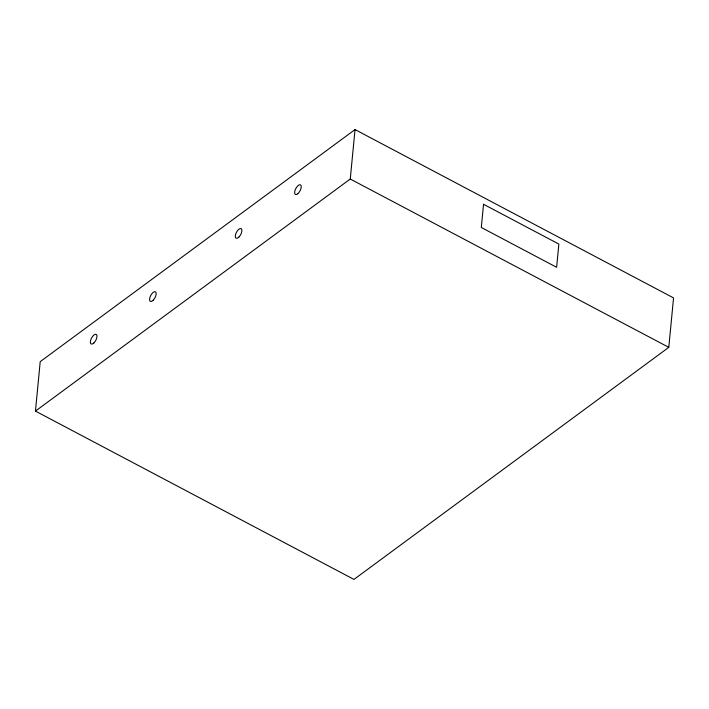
<?xml version="1.0" encoding="UTF-8"?>
<svg xmlns="http://www.w3.org/2000/svg" width="709" height="709" viewBox="0 0 709 709"><rect width="100%" height="100%" fill="white"/><g stroke="black" fill="none" stroke-linecap="round" stroke-linejoin="round"><path stroke-width="1.06" d="M35.45 411.096L40.209 361.652L355.032 129.587L673.55 297.904L668.791 347.348L353.968 579.413L35.45 411.096L350.264 179.031L355.032 129.587M350.264 179.031L668.791 347.348M483.538 204.272L481.305 227.492L556.627 267.293L558.86 244.082L483.538 204.272M153.312 300.111A5.442 2.419 -62.1 0 0 155.484 291.824A5.442 2.419 -62.1 0 0 149.785 297.824A5.442 2.419 -62.1 0 0 153.312 300.111M239.066 236.903A5.442 2.419 -62.1 0 0 241.237 228.617A5.442 2.419 -62.1 0 0 235.539 234.608A5.442 2.419 -62.1 0 0 239.066 236.903M93.88 342.952A5.442 2.419 -62.1 0 0 96.442 334.533A5.442 2.419 -62.1 0 0 90.699 340.063A5.442 2.419 -62.1 0 0 93.88 342.952M297.771 193.752A5.442 2.419 -62.1 0 0 300.908 185.217A5.442 2.419 -62.1 0 0 295.166 189.941A5.442 2.419 -62.1 0 0 297.771 193.752"/></g></svg>
